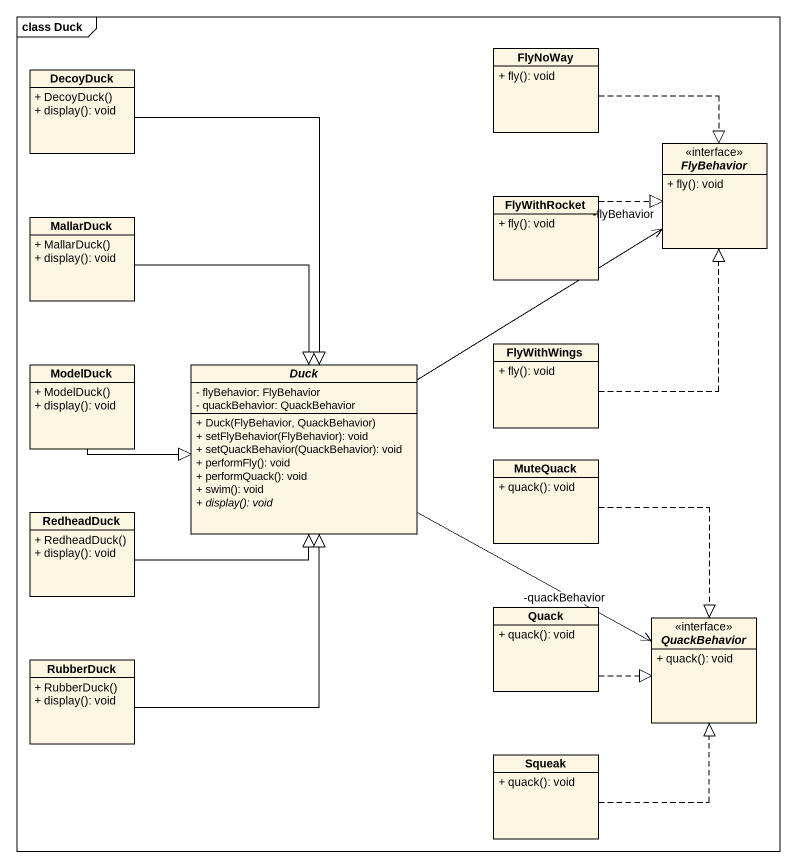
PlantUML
@startuml
mainframe class Duck
hide circle
hide empty members
skinparam classAttributeIconSize 0
class FlyNoWay {
  + fly(): void
}
class DecoyDuck {
  + DecoyDuck()
  + display(): void
}
interface FlyBehavior <<interface>> {
  + fly(): void
}
class MallarDuck {
  + MallarDuck()
  + display(): void
}
class FlyWithRocket {
  + fly(): void
}
class ModelDuck {
  + ModelDuck()
  + display(): void
}
abstract class Duck {
  - flyBehavior: FlyBehavior
  - quackBehavior: QuackBehavior
  + Duck(FlyBehavior, QuackBehavior)
  + setFlyBehavior(FlyBehavior): void
  + setQuackBehavior(QuackBehavior): void
  + performFly(): void
  + performQuack(): void
  + swim(): void
  {abstract} + display(): void
}
class FlyWithWings {
  + fly(): void
}
class MuteQuack {
  + quack(): void
}
class RedheadDuck {
  + RedheadDuck()
  + display(): void
}
class Quack {
  + quack(): void
}
interface QuackBehavior <<interface>> {
  + quack(): void
}
class RubberDuck {
  + RubberDuck()
  + display(): void
}
class Squeak {
  + quack(): void
}
FlyNoWay ..|> FlyBehavior
DecoyDuck --|> Duck
MallarDuck --|> Duck
FlyWithRocket .right.|> FlyBehavior
ModelDuck -right-|> Duck
Duck -up-> "-flyBehavior" FlyBehavior
Duck -right-> "-quackBehavior" QuackBehavior
FlyWithWings .up.|> FlyBehavior
MuteQuack ..|> QuackBehavior
RedheadDuck -right-|> Duck
Quack .right.|> QuackBehavior
RubberDuck -up-|> Duck
Squeak .up.|> QuackBehavior
@enduml
